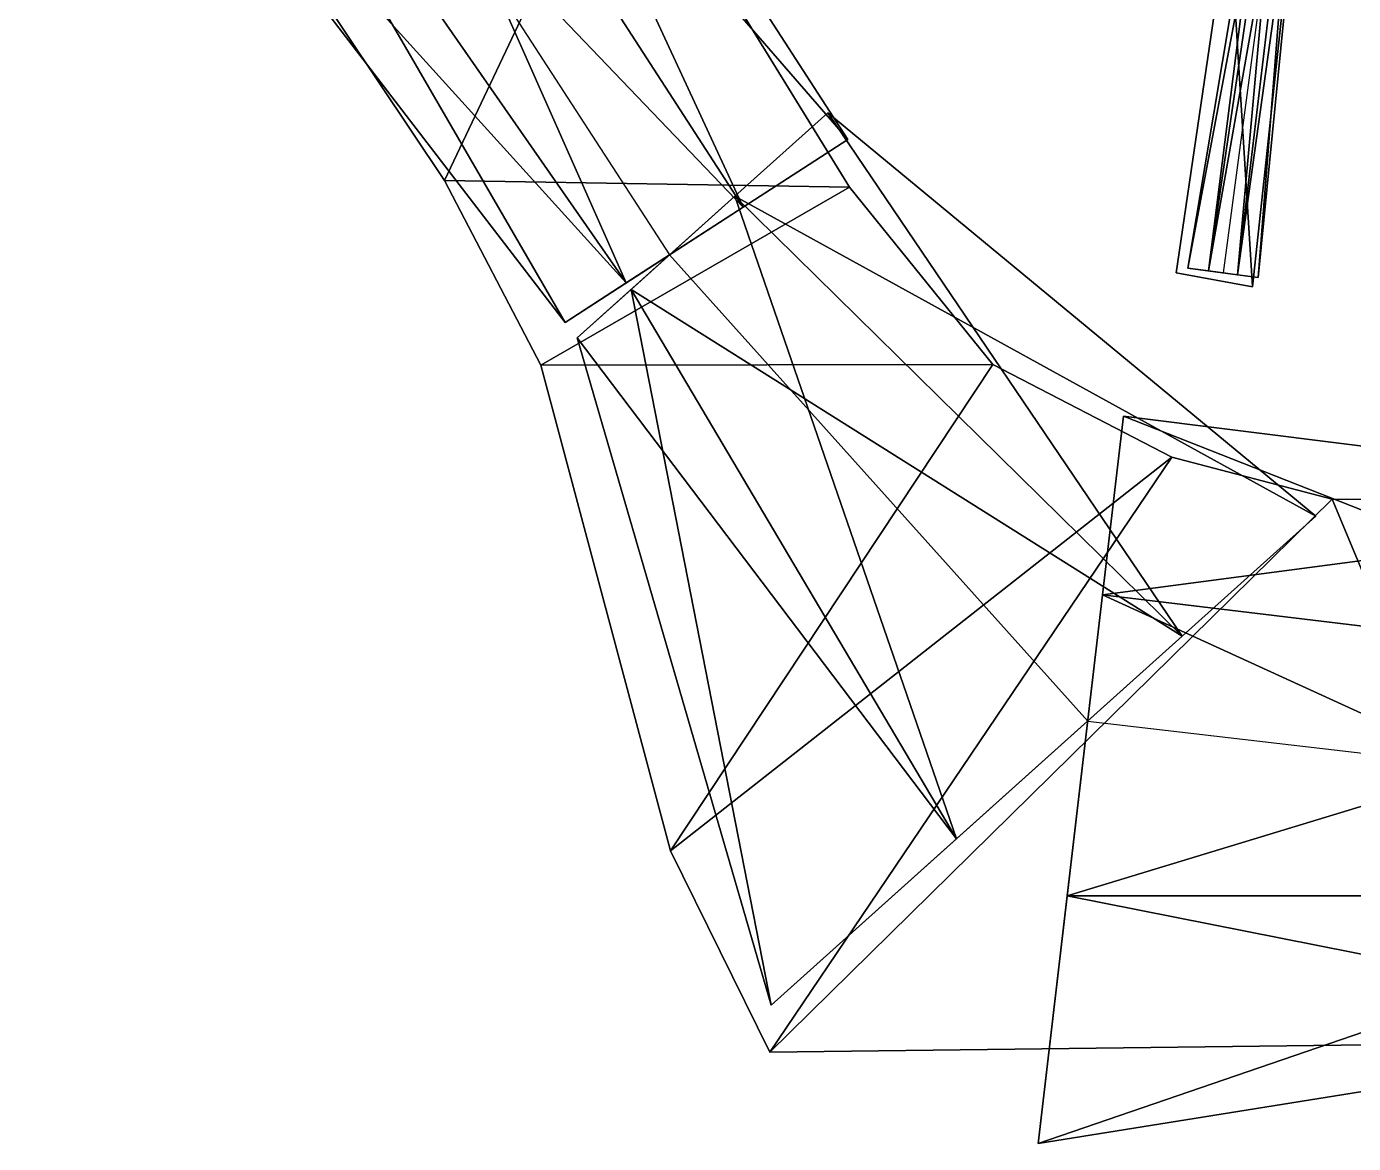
# Model space of a CAD drawing. Extents: x 271818 to 271947, y 5067178 to 5068401.
# Drawn here: x 271868.59 to 271876.07, y 5068155.43 to 5068161.73 of the extents above; entities that cross this region are included whole.
import ezdxf

# ---------------------------------------------------------------- set-up
doc = ezdxf.new("R2010")
doc.units = 0
doc.layers.add('CENTERLINE', color=4, linetype='CONTINUOUS')
doc.layers.add('WALLS', color=7, linetype='CONTINUOUS')

msp = doc.modelspace()

# ---------------------------------------------------------------- linework, layer by layer
at = {"layer": 'CENTERLINE'}
for p, q in [((271869.512, 5068164.617, 976.855), (271872.215, 5068160.442, 976.341)), ((271875.726, 5068163.26, 1012.746), (271875.338, 5068160.341, 1012.746)), ((271872.215, 5068160.442, 976.341), (271874.575, 5068157.813, 975.852)), ((271874.575, 5068157.813, 975.852), (271878.433, 5068157.362, 975.491))]:
    msp.add_line(p, q, dxfattribs=at)
at = {"layer": 'WALLS'}
for points in [[(271869.929, 5068164.887, 977.455), (271872.632, 5068160.712, 979.641), (271870.519, 5068165.269, 977.104)], [(271870.519, 5068165.269, 976.565), (271873.222, 5068161.094, 975.844), (271869.929, 5068164.887, 976.155)], [(271870.519, 5068165.269, 977.104), (271872.632, 5068160.712, 979.641), (271873.222, 5068161.094, 977.708)], [(271870.519, 5068165.269, 977.104), (271873.222, 5068161.094, 977.708), (271870.519, 5068165.269, 976.565)], [(271870.519, 5068165.269, 976.565), (271873.222, 5068161.094, 977.708), (271873.222, 5068161.094, 975.844)], [(271869.929, 5068164.887, 976.155), (271872.632, 5068160.712, 975.141), (271869.13, 5068164.369, 976.155)], [(271869.13, 5068164.369, 977.455), (271871.972, 5068160.284, 979.641), (271869.929, 5068164.887, 977.455)], [(271869.929, 5068164.887, 977.455), (271871.972, 5068160.284, 979.641), (271872.632, 5068160.712, 979.641)], [(271869.929, 5068164.887, 976.155), (271873.222, 5068161.094, 975.844), (271872.632, 5068160.712, 975.141)], [(271869.13, 5068164.369, 976.155), (271871.972, 5068160.284, 975.141), (271868.589, 5068164.019, 976.565)], [(271868.589, 5068164.019, 977.104), (271871.627, 5068160.061, 977.708), (271869.13, 5068164.369, 977.455)], [(271869.13, 5068164.369, 976.155), (271872.632, 5068160.712, 975.141), (271871.972, 5068160.284, 975.141)], [(271869.13, 5068164.369, 977.455), (271871.627, 5068160.061, 977.708), (271871.972, 5068160.284, 979.641)], [(271868.589, 5068164.019, 976.565), (271871.972, 5068160.284, 975.141), (271871.627, 5068160.061, 975.844)], [(271868.589, 5068164.019, 976.565), (271871.627, 5068160.061, 975.844), (271868.589, 5068164.019, 977.104)], [(271868.589, 5068164.019, 977.104), (271871.627, 5068160.061, 975.844), (271871.627, 5068160.061, 977.708)], [(271869.097, 5068163.629, 979.089), (271869.097, 5068163.629, 977.527), (271870.947, 5068160.862, 980.79)], [(271870.947, 5068160.862, 980.79), (271869.097, 5068163.629, 977.527), (271870.947, 5068160.862, 976.747)], [(271869.097, 5068163.629, 977.527), (271870.947, 5068160.862, 976.747), (271871.929, 5068162.938, 978.261)], [(271871.929, 5068162.938, 982.344), (271870.947, 5068160.862, 980.79), (271869.097, 5068163.629, 979.089)], [(271875.627, 5068163.273, 1012.622), (271875.256, 5068160.352, 1012.746), (271875.14, 5068160.368, 1012.746)], [(271875.627, 5068163.273, 1012.622), (271875.14, 5068160.368, 1012.746), (271875.627, 5068163.273, 1013.16)], [(271875.627, 5068163.273, 1013.16), (271875.14, 5068160.368, 1012.746), (271875.14, 5068160.368, 1013.036)], [(271875.627, 5068163.273, 1013.16), (271875.14, 5068160.368, 1013.036), (271875.685, 5068163.265, 1013.746)], [(271875.685, 5068163.265, 1013.746), (271875.14, 5068160.368, 1013.036), (271875.256, 5068160.352, 1013.446)], [(271875.685, 5068163.265, 1012.446), (271875.256, 5068160.352, 1012.746), (271875.627, 5068163.273, 1012.622)], [(271875.685, 5068163.265, 1012.446), (271875.42, 5068160.33, 1012.746), (271875.256, 5068160.352, 1012.746)], [(271875.685, 5068163.265, 1013.746), (271875.256, 5068160.352, 1013.446), (271875.767, 5068163.254, 1013.746)], [(271875.767, 5068163.254, 1013.746), (271875.256, 5068160.352, 1013.446), (271875.42, 5068160.33, 1013.446)], [(271875.767, 5068163.254, 1012.446), (271875.42, 5068160.33, 1012.746), (271875.685, 5068163.265, 1012.446)], [(271875.767, 5068163.254, 1013.746), (271875.42, 5068160.33, 1013.446), (271875.825, 5068163.246, 1013.16)], [(271875.767, 5068163.254, 1012.446), (271875.536, 5068160.315, 1012.746), (271875.42, 5068160.33, 1012.746)], [(271875.825, 5068163.246, 1013.16), (271875.42, 5068160.33, 1013.446), (271875.536, 5068160.315, 1013.036)], [(271875.825, 5068163.246, 1012.622), (271875.536, 5068160.315, 1012.746), (271875.767, 5068163.254, 1012.446)], [(271875.825, 5068163.246, 1013.16), (271875.536, 5068160.315, 1013.036), (271875.825, 5068163.246, 1012.622)], [(271875.825, 5068163.246, 1012.622), (271875.536, 5068160.315, 1013.036), (271875.536, 5068160.315, 1012.746)], [(271871.929, 5068162.938, 978.261), (271870.947, 5068160.862, 976.747), (271873.231, 5068160.824, 976.387)], [(271873.231, 5068160.824, 980.044), (271870.947, 5068160.862, 980.79), (271871.929, 5068162.938, 982.344)], [(271873.231, 5068160.824, 980.044), (271873.231, 5068160.824, 976.387), (271871.929, 5068162.938, 982.344)], [(271871.929, 5068162.938, 982.344), (271873.231, 5068160.824, 976.387), (271871.929, 5068162.938, 978.261)], [(271875.759, 5068162.64, 1011.981), (271875.372, 5068162.376, 1011.728), (271875.504, 5068160.263, 1012.517)], [(271875.504, 5068160.263, 1013.45), (271875.372, 5068162.376, 1013.541), (271875.759, 5068162.64, 1013.705)], [(271875.504, 5068160.263, 1013.45), (271875.504, 5068160.263, 1012.517), (271875.759, 5068162.64, 1013.705)], [(271875.759, 5068162.64, 1013.705), (271875.504, 5068160.263, 1012.517), (271875.759, 5068162.64, 1011.981)], [(271875.372, 5068162.376, 1013.541), (271875.372, 5068162.376, 1011.728), (271875.073, 5068160.342, 1013.445)], [(271875.073, 5068160.342, 1013.445), (271875.372, 5068162.376, 1011.728), (271875.073, 5068160.342, 1012.421)], [(271875.372, 5068162.376, 1011.728), (271875.073, 5068160.342, 1012.421), (271875.504, 5068160.263, 1012.517)], [(271875.504, 5068160.263, 1013.45), (271875.073, 5068160.342, 1013.445), (271875.372, 5068162.376, 1013.541)], [(271872.585, 5068160.774, 979.641), (271875.108, 5068158.292, 976.552), (271873.108, 5068161.243, 977.708)], [(271873.108, 5068161.243, 975.844), (271875.862, 5068158.969, 975.272), (271872.585, 5068160.774, 975.141)], [(271872.585, 5068160.774, 975.141), (271872.585, 5068160.774, 979.641), (271873.108, 5068161.243, 977.708)], [(271872.585, 5068160.774, 975.141), (271873.108, 5068161.243, 977.708), (271873.108, 5068161.243, 975.844)], [(271873.108, 5068161.243, 977.708), (271875.108, 5068158.292, 976.552), (271875.862, 5068158.969, 976.142)], [(271873.108, 5068161.243, 977.708), (271875.862, 5068158.969, 976.142), (271873.108, 5068161.243, 975.844)], [(271873.108, 5068161.243, 975.844), (271875.862, 5068158.969, 976.142), (271875.862, 5068158.969, 975.272)], [(271872.632, 5068160.712, 975.141), (271873.222, 5068161.094, 977.708), (271872.632, 5068160.712, 979.641)], [(271872.632, 5068160.712, 975.141), (271873.222, 5068161.094, 975.844), (271873.222, 5068161.094, 977.708)], [(271870.947, 5068160.862, 980.79), (271870.947, 5068160.862, 976.747), (271871.489, 5068159.82, 979.895)], [(271871.489, 5068159.82, 979.895), (271870.947, 5068160.862, 976.747), (271871.489, 5068159.82, 976.325)], [(271870.947, 5068160.862, 976.747), (271871.489, 5068159.82, 976.325), (271873.231, 5068160.824, 976.387)], [(271873.231, 5068160.824, 980.044), (271871.489, 5068159.82, 979.895), (271870.947, 5068160.862, 980.79)], [(271873.231, 5068160.824, 976.387), (271871.489, 5068159.82, 976.325), (271874.039, 5068159.824, 975.665)], [(271874.039, 5068159.824, 978.264), (271871.489, 5068159.82, 979.895), (271873.231, 5068160.824, 980.044)], [(271872.585, 5068160.774, 975.141), (271871.999, 5068160.248, 975.141), (271871.694, 5068159.974, 975.844)], [(271872.585, 5068160.774, 975.141), (271871.694, 5068159.974, 975.844), (271871.694, 5068159.974, 977.708)], [(271872.585, 5068160.774, 975.141), (271871.694, 5068159.974, 977.708), (271871.999, 5068160.248, 979.641)], [(271872.585, 5068160.774, 975.141), (271875.108, 5068158.292, 974.452), (271871.999, 5068160.248, 975.141)], [(271871.999, 5068160.248, 979.641), (271873.835, 5068157.149, 976.552), (271872.585, 5068160.774, 979.641)], [(271872.585, 5068160.774, 975.141), (271871.999, 5068160.248, 979.641), (271872.585, 5068160.774, 979.641)], [(271872.585, 5068160.774, 979.641), (271873.835, 5068157.149, 976.552), (271875.108, 5068158.292, 976.552)], [(271872.585, 5068160.774, 975.141), (271875.862, 5068158.969, 975.272), (271875.108, 5068158.292, 974.452)], [(271874.039, 5068159.824, 978.264), (271874.039, 5068159.824, 975.665), (271873.231, 5068160.824, 980.044)], [(271873.231, 5068160.824, 980.044), (271874.039, 5068159.824, 975.665), (271873.231, 5068160.824, 976.387)], [(271872.632, 5068160.712, 975.141), (271871.627, 5068160.061, 975.844), (271871.972, 5068160.284, 975.141)], [(271872.632, 5068160.712, 975.141), (271871.627, 5068160.061, 977.708), (271871.627, 5068160.061, 975.844)], [(271872.632, 5068160.712, 975.141), (271871.972, 5068160.284, 979.641), (271871.627, 5068160.061, 977.708)], [(271872.632, 5068160.712, 975.141), (271872.632, 5068160.712, 979.641), (271871.972, 5068160.284, 979.641)], [(271875.073, 5068160.342, 1013.445), (271875.073, 5068160.342, 1012.421), (271875.504, 5068160.263, 1013.45)], [(271875.504, 5068160.263, 1013.45), (271875.073, 5068160.342, 1012.421), (271875.504, 5068160.263, 1012.517)], [(271875.42, 5068160.33, 1012.746), (271875.14, 5068160.368, 1012.746), (271875.256, 5068160.352, 1012.746)], [(271875.42, 5068160.33, 1012.746), (271875.14, 5068160.368, 1013.036), (271875.14, 5068160.368, 1012.746)], [(271875.42, 5068160.33, 1012.746), (271875.256, 5068160.352, 1013.446), (271875.14, 5068160.368, 1013.036)], [(271875.42, 5068160.33, 1012.746), (271875.42, 5068160.33, 1013.446), (271875.256, 5068160.352, 1013.446)], [(271875.42, 5068160.33, 1012.746), (271875.536, 5068160.315, 1013.036), (271875.42, 5068160.33, 1013.446)], [(271875.42, 5068160.33, 1012.746), (271875.536, 5068160.315, 1012.746), (271875.536, 5068160.315, 1013.036)], [(271871.999, 5068160.248, 975.141), (271873.835, 5068157.149, 974.452), (271871.694, 5068159.974, 975.844)], [(271871.694, 5068159.974, 977.708), (271872.789, 5068156.21, 976.142), (271871.999, 5068160.248, 979.641)], [(271871.999, 5068160.248, 975.141), (271875.108, 5068158.292, 974.452), (271873.835, 5068157.149, 974.452)], [(271871.999, 5068160.248, 979.641), (271872.789, 5068156.21, 976.142), (271873.835, 5068157.149, 976.552)], [(271871.694, 5068159.974, 975.844), (271873.835, 5068157.149, 974.452), (271872.789, 5068156.21, 975.272)], [(271871.694, 5068159.974, 975.844), (271872.789, 5068156.21, 975.272), (271871.694, 5068159.974, 977.708)], [(271871.694, 5068159.974, 977.708), (271872.789, 5068156.21, 975.272), (271872.789, 5068156.21, 976.142)], [(271874.039, 5068159.824, 975.665), (271871.489, 5068159.82, 976.325), (271872.221, 5068157.08, 976.119)], [(271872.221, 5068157.08, 978.057), (271871.489, 5068159.82, 979.895), (271874.039, 5068159.824, 978.264)], [(271871.489, 5068159.82, 979.895), (271871.489, 5068159.82, 976.325), (271872.221, 5068157.08, 978.057)], [(271872.221, 5068157.08, 978.057), (271871.489, 5068159.82, 976.325), (271872.221, 5068157.08, 976.119)], [(271875.049, 5068159.302, 975.466), (271874.039, 5068159.824, 975.665), (271872.221, 5068157.08, 976.119)], [(271872.221, 5068157.08, 978.057), (271874.039, 5068159.824, 978.264), (271875.049, 5068159.302, 977.563)], [(271875.049, 5068159.302, 977.563), (271875.049, 5068159.302, 975.466), (271874.039, 5068159.824, 978.264)], [(271874.039, 5068159.824, 978.264), (271875.049, 5068159.302, 975.466), (271874.039, 5068159.824, 975.665)], [(271874.658, 5068158.525, 976.552), (271878.515, 5068158.061, 977.891), (271874.776, 5068159.532, 976.142)], [(271874.776, 5068159.532, 975.272), (271878.631, 5068159.05, 974.953), (271874.658, 5068158.525, 974.452)], [(271874.658, 5068158.525, 974.452), (271874.658, 5068158.525, 976.552), (271874.776, 5068159.532, 976.142)], [(271874.658, 5068158.525, 974.452), (271874.776, 5068159.532, 976.142), (271874.776, 5068159.532, 975.272)], [(271874.776, 5068159.532, 976.142), (271878.515, 5068158.061, 977.891), (271878.631, 5068159.05, 976.486)], [(271874.776, 5068159.532, 976.142), (271878.631, 5068159.05, 976.486), (271874.776, 5068159.532, 975.272)], [(271874.776, 5068159.532, 975.272), (271878.631, 5068159.05, 976.486), (271878.631, 5068159.05, 974.953)], [(271875.049, 5068159.302, 975.466), (271872.221, 5068157.08, 976.119), (271872.782, 5068155.945, 975.961)], [(271872.782, 5068155.945, 978.119), (271872.221, 5068157.08, 978.057), (271875.049, 5068159.302, 977.563)], [(271875.953, 5068159.064, 975.424), (271875.049, 5068159.302, 975.466), (271872.782, 5068155.945, 975.961)], [(271872.782, 5068155.945, 978.119), (271875.049, 5068159.302, 977.563), (271875.953, 5068159.064, 977.728)], [(271875.953, 5068159.064, 977.728), (271875.953, 5068159.064, 975.424), (271875.049, 5068159.302, 977.563)], [(271875.049, 5068159.302, 977.563), (271875.953, 5068159.064, 975.424), (271875.049, 5068159.302, 975.466)], [(271875.953, 5068159.064, 975.424), (271872.782, 5068155.945, 975.961), (271877.232, 5068156, 974.974)], [(271877.232, 5068156, 978.059), (271872.782, 5068155.945, 978.119), (271875.953, 5068159.064, 977.728)], [(271874.658, 5068158.525, 974.452), (271878.631, 5068159.05, 974.953), (271878.515, 5068158.061, 974.191)], [(271878.478, 5068159.049, 978.383), (271878.478, 5068159.049, 975.158), (271875.953, 5068159.064, 977.728)], [(271875.953, 5068159.064, 977.728), (271878.478, 5068159.049, 975.158), (271875.953, 5068159.064, 975.424)], [(271875.953, 5068159.064, 975.424), (271877.232, 5068156, 974.974), (271878.478, 5068159.049, 975.158)], [(271878.478, 5068159.049, 978.383), (271877.232, 5068156, 978.059), (271875.953, 5068159.064, 977.728)], [(271875.108, 5068158.292, 974.452), (271875.862, 5068158.969, 976.142), (271875.108, 5068158.292, 976.552)], [(271875.108, 5068158.292, 974.452), (271875.862, 5068158.969, 975.272), (271875.862, 5068158.969, 976.142)], [(271874.658, 5068158.525, 974.452), (271874.459, 5068156.826, 974.452), (271874.296, 5068155.43, 975.272)], [(271874.658, 5068158.525, 974.452), (271874.296, 5068155.43, 975.272), (271874.296, 5068155.43, 976.142)], [(271874.658, 5068158.525, 974.452), (271874.296, 5068155.43, 976.142), (271874.459, 5068156.826, 976.552)], [(271874.658, 5068158.525, 974.452), (271878.515, 5068158.061, 974.191), (271874.459, 5068156.826, 974.452)], [(271874.459, 5068156.826, 976.552), (271878.37, 5068156.827, 977.891), (271874.658, 5068158.525, 976.552)], [(271874.658, 5068158.525, 974.452), (271874.459, 5068156.826, 976.552), (271874.658, 5068158.525, 976.552)], [(271874.658, 5068158.525, 976.552), (271878.37, 5068156.827, 977.891), (271878.515, 5068158.061, 977.891)], [(271875.108, 5068158.292, 974.452), (271872.789, 5068156.21, 975.272), (271873.835, 5068157.149, 974.452)], [(271875.108, 5068158.292, 974.452), (271872.789, 5068156.21, 976.142), (271872.789, 5068156.21, 975.272)], [(271875.108, 5068158.292, 974.452), (271873.835, 5068157.149, 976.552), (271872.789, 5068156.21, 976.142)], [(271875.108, 5068158.292, 974.452), (271875.108, 5068158.292, 976.552), (271873.835, 5068157.149, 976.552)], [(271874.459, 5068156.826, 974.452), (271878.515, 5068158.061, 974.191), (271878.37, 5068156.827, 974.191)], [(271872.221, 5068157.08, 978.057), (271872.221, 5068157.08, 976.119), (271872.782, 5068155.945, 978.119)], [(271872.782, 5068155.945, 978.119), (271872.221, 5068157.08, 976.119), (271872.782, 5068155.945, 975.961)], [(271874.459, 5068156.826, 974.452), (271878.37, 5068156.827, 974.191), (271874.296, 5068155.43, 975.272)], [(271874.296, 5068155.43, 975.272), (271878.37, 5068156.827, 974.191), (271878.282, 5068156.07, 974.953)], [(271874.296, 5068155.43, 976.142), (271878.282, 5068156.07, 976.486), (271874.459, 5068156.826, 976.552)], [(271874.459, 5068156.826, 976.552), (271878.282, 5068156.07, 976.486), (271878.37, 5068156.827, 977.891)], [(271874.296, 5068155.43, 975.272), (271878.282, 5068156.07, 974.953), (271874.296, 5068155.43, 976.142)], [(271874.296, 5068155.43, 976.142), (271878.282, 5068156.07, 974.953), (271878.282, 5068156.07, 976.486)], [(271872.782, 5068155.945, 978.119), (271872.782, 5068155.945, 975.961), (271877.232, 5068156, 978.059)], [(271877.232, 5068156, 978.059), (271872.782, 5068155.945, 975.961), (271877.232, 5068156, 974.974)]]:
    msp.add_3dface(points, dxfattribs=at)

doc.saveas('drawing.dxf')
